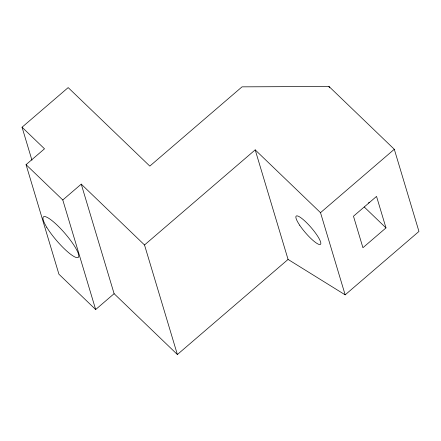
<?xml version="1.0" encoding="UTF-8"?>
<svg xmlns="http://www.w3.org/2000/svg" width="441" height="441" viewBox="0 0 441 441"><rect width="100%" height="100%" fill="white"/><g stroke="black" fill="none" stroke-linecap="round" stroke-linejoin="round"><path stroke-width="0.66" d="M31.95 160.221L22.05 127.223L68.168 87.599L149.813 166.097L242.043 86.849L328.986 86.475L394.298 149.279L418.95 231.442L345.165 294.842L288.067 259.429L255.196 149.874L144.516 244.97L177.381 354.525L288.067 259.429M95.664 309.538L62.793 199.982L81.243 184.134L114.109 293.684L95.664 309.538L58.923 274.208L26.058 164.658L44.502 148.81L22.05 127.223M345.165 294.842L320.513 212.672L394.298 149.279M385.985 227.898L362.926 247.71L353.478 216.217L376.537 196.405L385.985 227.898L364.244 206.994M255.196 149.874L320.513 212.672M81.243 184.134L144.516 244.97M26.058 164.658L62.793 199.982M114.109 293.684L177.381 354.525M328.986 86.475L329.377 87.798M369.2 202.254A18.638 3.842 49.3 0 1 368.472 202.937M299.676 225.202A18.638 3.842 49.3 0 0 320.469 244.364A18.638 3.842 49.3 0 0 304.885 221.057A18.638 3.842 49.3 0 0 299.676 225.202M46.735 227.258A26.719 5.507 49.3 0 0 77.451 257.671A26.719 5.507 49.3 0 0 58.394 226.36A26.719 5.507 49.3 0 0 46.735 227.258"/></g></svg>
